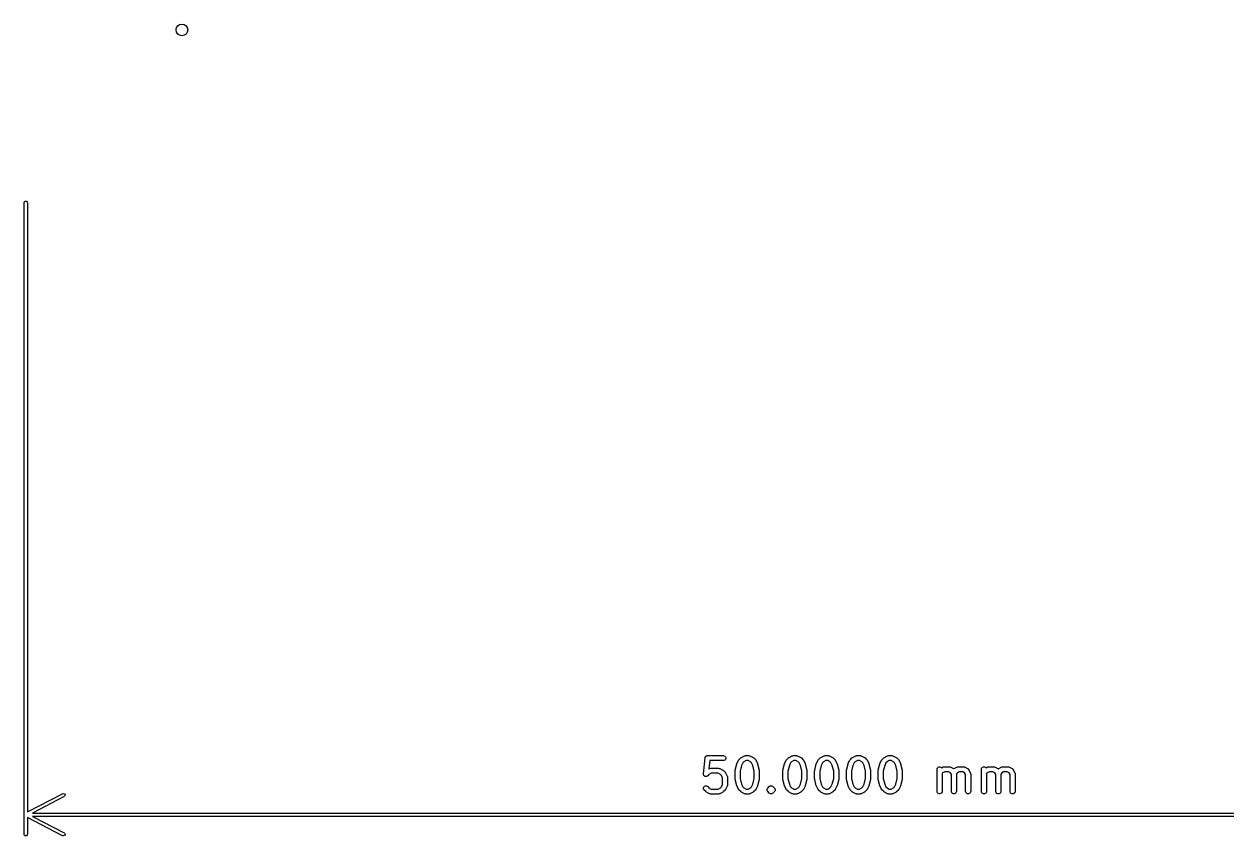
# Model space of a CAD drawing. Extents: x 4.37 to 7.21, y -6.08 to -3.12.
# Drawn here: x 4.369 to 5.788, y -6.081 to -5.124 of the extents above; entities that cross this region are included whole.
import ezdxf

# ---------------------------------------------------------------- set-up
doc = ezdxf.new("R2010")
doc.units = 0
doc.header["$MEASUREMENT"] = 0
doc.layers.add('BLACK', color=7, linetype='CONTINUOUS')

msp = doc.modelspace()

# ---------------------------------------------------------------- linework, layer by layer
at = {"layer": 'BLACK', "linetype": 'CONTINUOUS'}
for p, q in [((4.3689, -5.3346), (4.369, -5.3339)), ((4.3689, -6.0794), (4.3689, -5.3346)), ((4.369, -5.3339), (4.3701, -5.3328)), ((4.3701, -5.3328), (4.3716, -5.3328)), ((4.3716, -5.3328), (4.3727, -5.3339)), ((4.3727, -5.3339), (4.3728, -5.3346)), ((4.3728, -5.3346), (4.3728, -6.0531)), ((5.1725, -5.9883), (5.1727, -5.9879)), ((5.1727, -5.9879), (5.1728, -5.9878)), ((5.1728, -5.9878), (5.1729, -5.9877)), ((5.1729, -5.9877), (5.1732, -5.9874)), ((5.1732, -5.9874), (5.1735, -5.9871)), ((5.1735, -5.9871), (5.1736, -5.987)), ((5.1736, -5.987), (5.1738, -5.987)), ((5.1738, -5.987), (5.1742, -5.9868)), ((5.1742, -5.9868), (5.1746, -5.9867)), ((5.1746, -5.9867), (5.1748, -5.9866)), ((5.1748, -5.9866), (5.1749, -5.9866)), ((5.1749, -5.9866), (5.1749, -5.9866)), ((5.1749, -5.9866), (5.1751, -5.9866)), ((5.1751, -5.9866), (5.1939, -5.9866)), ((5.1939, -5.9866), (5.1945, -5.9867)), ((5.1945, -5.9867), (5.1955, -5.9871)), ((5.1955, -5.9871), (5.1963, -5.9879)), ((5.1963, -5.9879), (5.1968, -5.989)), ((5.2151, -5.9888), (5.2188, -5.9869)), ((5.2188, -5.9869), (5.2194, -5.9867)), ((5.2194, -5.9867), (5.2195, -5.9867)), ((5.2195, -5.9867), (5.2196, -5.9867)), ((5.2196, -5.9867), (5.2201, -5.9866)), ((5.2201, -5.9866), (5.2239, -5.9866)), ((5.2239, -5.9866), (5.2245, -5.9867)), ((5.2245, -5.9867), (5.2246, -5.9867)), ((5.2246, -5.9867), (5.2247, -5.9867)), ((5.2247, -5.9867), (5.2252, -5.9869)), ((5.2252, -5.9869), (5.229, -5.9888)), ((5.2713, -5.9888), (5.2751, -5.9869)), ((5.2751, -5.9869), (5.2756, -5.9867)), ((5.2756, -5.9867), (5.2757, -5.9867)), ((5.2757, -5.9867), (5.2758, -5.9867)), ((5.2758, -5.9867), (5.2764, -5.9866)), ((5.2764, -5.9866), (5.2801, -5.9866)), ((5.2801, -5.9866), (5.2807, -5.9867)), ((5.2807, -5.9867), (5.2808, -5.9867)), ((5.2808, -5.9867), (5.2809, -5.9867)), ((5.2809, -5.9867), (5.2814, -5.9869)), ((5.2814, -5.9869), (5.2852, -5.9888)), ((5.3088, -5.9888), (5.3126, -5.9869)), ((5.3126, -5.9869), (5.3131, -5.9867)), ((5.3131, -5.9867), (5.3132, -5.9867)), ((5.3132, -5.9867), (5.3133, -5.9867)), ((5.3133, -5.9867), (5.3139, -5.9866)), ((5.3139, -5.9866), (5.3176, -5.9866)), ((5.3176, -5.9866), (5.3182, -5.9867)), ((5.3182, -5.9867), (5.3183, -5.9867)), ((5.3183, -5.9867), (5.3184, -5.9867)), ((5.3184, -5.9867), (5.3189, -5.9869)), ((5.3189, -5.9869), (5.3227, -5.9888)), ((5.3463, -5.9888), (5.35, -5.9869)), ((5.35, -5.9869), (5.3506, -5.9867)), ((5.3506, -5.9867), (5.3507, -5.9867)), ((5.3507, -5.9867), (5.3508, -5.9867)), ((5.3508, -5.9867), (5.3514, -5.9866)), ((5.3514, -5.9866), (5.3551, -5.9866)), ((5.3551, -5.9866), (5.3557, -5.9867)), ((5.3557, -5.9867), (5.3558, -5.9867)), ((5.3558, -5.9867), (5.3559, -5.9867)), ((5.3559, -5.9867), (5.3564, -5.9869)), ((5.3564, -5.9869), (5.3602, -5.9888)), ((5.3838, -5.9888), (5.3875, -5.9869)), ((5.3875, -5.9869), (5.3881, -5.9867)), ((5.3881, -5.9867), (5.3882, -5.9867)), ((5.3882, -5.9867), (5.3883, -5.9867)), ((5.3883, -5.9867), (5.3889, -5.9866)), ((5.3889, -5.9866), (5.3926, -5.9866)), ((5.3926, -5.9866), (5.3932, -5.9867)), ((5.3932, -5.9867), (5.3933, -5.9867)), ((5.3933, -5.9867), (5.3934, -5.9867)), ((5.3934, -5.9867), (5.3939, -5.9869)), ((5.3939, -5.9869), (5.3977, -5.9888)), ((5.1703, -6.008), (5.1722, -5.9893)), ((5.1722, -5.989), (5.1723, -5.9889)), ((5.1722, -5.9891), (5.1722, -5.989)), ((5.1722, -5.9893), (5.1722, -5.9891)), ((5.1723, -5.9887), (5.1725, -5.9883)), ((5.1723, -5.9889), (5.1723, -5.9887)), ((5.1778, -5.9925), (5.1768, -6.0023)), ((5.1768, -6.0023), (5.1776, -6.0019)), ((5.1776, -6.0019), (5.1781, -6.0017)), ((5.1939, -5.9925), (5.1778, -5.9925)), ((5.1781, -6.0017), (5.1782, -6.0017)), ((5.1782, -6.0017), (5.1783, -6.0017)), ((5.1783, -6.0017), (5.1789, -6.0016)), ((5.1789, -6.0016), (5.1883, -6.0016)), ((5.1883, -6.0016), (5.1888, -6.0017)), ((5.1888, -6.0017), (5.1889, -6.0017)), ((5.1889, -6.0017), (5.189, -6.0017)), ((5.189, -6.0017), (5.1896, -6.0019)), ((5.1896, -6.0019), (5.1933, -6.0038)), ((5.1945, -5.9925), (5.1939, -5.9925)), ((5.1955, -5.992), (5.1945, -5.9925)), ((5.1963, -5.9912), (5.1955, -5.992)), ((5.1968, -5.9901), (5.1963, -5.9912)), ((5.1968, -5.989), (5.1968, -5.9901)), ((5.2079, -6.0038), (5.2098, -5.9963)), ((5.2098, -5.9963), (5.2099, -5.996)), ((5.2098, -5.9963), (5.2098, -5.9963)), ((5.2098, -5.9963), (5.2098, -5.9963)), ((5.2099, -5.996), (5.21, -5.9958)), ((5.21, -5.9957), (5.2119, -5.992)), ((5.21, -5.9958), (5.21, -5.9957)), ((5.21, -5.9958), (5.21, -5.9958)), ((5.2119, -5.992), (5.212, -5.9917)), ((5.212, -5.9917), (5.2121, -5.9917)), ((5.2121, -5.9916), (5.2122, -5.9915)), ((5.2121, -5.9917), (5.2121, -5.9916)), ((5.2122, -5.9914), (5.2124, -5.9912)), ((5.2122, -5.9915), (5.2122, -5.9914)), ((5.2124, -5.9912), (5.2143, -5.9893)), ((5.2154, -5.9981), (5.2137, -6.0049)), ((5.2143, -5.9893), (5.2145, -5.9892)), ((5.2145, -5.9892), (5.2146, -5.9891)), ((5.2146, -5.9891), (5.2147, -5.989)), ((5.2147, -5.989), (5.2148, -5.9889)), ((5.2147, -5.989), (5.2147, -5.989)), ((5.2148, -5.9889), (5.2151, -5.9888)), ((5.2169, -5.9951), (5.2154, -5.9981)), ((5.2181, -5.9939), (5.2169, -5.9951)), ((5.2208, -5.9925), (5.2181, -5.9939)), ((5.2232, -5.9925), (5.2208, -5.9925)), ((5.2259, -5.9939), (5.2232, -5.9925)), ((5.2271, -5.9951), (5.2259, -5.9939)), ((5.2286, -5.9981), (5.2271, -5.9951)), ((5.2303, -6.0049), (5.2286, -5.9981)), ((5.229, -5.9888), (5.2292, -5.9889)), ((5.2292, -5.9889), (5.2293, -5.989)), ((5.2293, -5.989), (5.2294, -5.989)), ((5.2294, -5.989), (5.2294, -5.9891)), ((5.2294, -5.9891), (5.2295, -5.9892)), ((5.2295, -5.9892), (5.2297, -5.9893)), ((5.2297, -5.9893), (5.2316, -5.9912)), ((5.2316, -5.9912), (5.2318, -5.9914)), ((5.2318, -5.9914), (5.2318, -5.9915)), ((5.2318, -5.9915), (5.2319, -5.9916)), ((5.2319, -5.9916), (5.232, -5.9917)), ((5.232, -5.9917), (5.232, -5.9917)), ((5.232, -5.9917), (5.2321, -5.992)), ((5.2321, -5.992), (5.234, -5.9957)), ((5.234, -5.9957), (5.234, -5.9958)), ((5.234, -5.9958), (5.2341, -5.9958)), ((5.2341, -5.9958), (5.2341, -5.996)), ((5.2341, -5.996), (5.2342, -5.9963)), ((5.2342, -5.9963), (5.2342, -5.9963)), ((5.2342, -5.9963), (5.2342, -5.9963)), ((5.2342, -5.9963), (5.2361, -6.0038)), ((5.2641, -6.0038), (5.266, -5.9963)), ((5.266, -5.9963), (5.2661, -5.996)), ((5.266, -5.9963), (5.266, -5.9963)), ((5.266, -5.9963), (5.266, -5.9963)), ((5.2661, -5.996), (5.2662, -5.9958)), ((5.2662, -5.9957), (5.2681, -5.992)), ((5.2662, -5.9958), (5.2662, -5.9957)), ((5.2662, -5.9958), (5.2662, -5.9958)), ((5.2681, -5.992), (5.2683, -5.9917)), ((5.2683, -5.9917), (5.2684, -5.9916)), ((5.2683, -5.9917), (5.2683, -5.9917)), ((5.2684, -5.9915), (5.2685, -5.9914)), ((5.2684, -5.9916), (5.2684, -5.9915)), ((5.2685, -5.9914), (5.2687, -5.9912)), ((5.2687, -5.9912), (5.2705, -5.9893)), ((5.2717, -5.9981), (5.27, -6.0049)), ((5.2705, -5.9893), (5.2708, -5.9892)), ((5.2708, -5.9891), (5.2709, -5.989)), ((5.2708, -5.9892), (5.2708, -5.9891)), ((5.2709, -5.989), (5.271, -5.989)), ((5.271, -5.989), (5.2711, -5.9889)), ((5.2711, -5.9889), (5.2713, -5.9888)), ((5.2732, -5.9951), (5.2717, -5.9981)), ((5.2744, -5.9939), (5.2732, -5.9951)), ((5.2771, -5.9925), (5.2744, -5.9939)), ((5.2794, -5.9925), (5.2771, -5.9925)), ((5.2821, -5.9939), (5.2794, -5.9925)), ((5.2833, -5.9951), (5.2821, -5.9939)), ((5.2848, -5.9981), (5.2833, -5.9951)), ((5.2865, -6.0049), (5.2848, -5.9981)), ((5.2852, -5.9888), (5.2854, -5.9889)), ((5.2854, -5.9889), (5.2855, -5.989)), ((5.2855, -5.989), (5.2856, -5.989)), ((5.2856, -5.989), (5.2857, -5.9891)), ((5.2857, -5.9891), (5.2857, -5.9892)), ((5.2857, -5.9892), (5.286, -5.9893)), ((5.286, -5.9893), (5.2878, -5.9912)), ((5.2878, -5.9912), (5.288, -5.9914)), ((5.288, -5.9914), (5.2881, -5.9915)), ((5.2881, -5.9915), (5.2881, -5.9916)), ((5.2881, -5.9916), (5.2882, -5.9917)), ((5.2882, -5.9917), (5.2882, -5.9917)), ((5.2882, -5.9917), (5.2884, -5.992)), ((5.2884, -5.992), (5.2903, -5.9957)), ((5.2903, -5.9957), (5.2903, -5.9958)), ((5.2903, -5.9958), (5.2903, -5.9958)), ((5.2903, -5.9958), (5.2904, -5.996)), ((5.2904, -5.996), (5.2905, -5.9963)), ((5.2905, -5.9963), (5.2905, -5.9963)), ((5.2905, -5.9963), (5.2905, -5.9963)), ((5.2905, -5.9963), (5.2924, -6.0038)), ((5.3016, -6.0038), (5.3035, -5.9963)), ((5.3035, -5.9963), (5.3036, -5.996)), ((5.3035, -5.9963), (5.3035, -5.9963)), ((5.3035, -5.9963), (5.3035, -5.9963)), ((5.3036, -5.996), (5.3037, -5.9958)), ((5.3037, -5.9957), (5.3056, -5.992)), ((5.3037, -5.9958), (5.3037, -5.9957)), ((5.3037, -5.9958), (5.3037, -5.9958)), ((5.3056, -5.992), (5.3058, -5.9917)), ((5.3058, -5.9917), (5.3059, -5.9916)), ((5.3058, -5.9917), (5.3058, -5.9917)), ((5.3059, -5.9915), (5.306, -5.9914)), ((5.3059, -5.9916), (5.3059, -5.9915)), ((5.306, -5.9914), (5.3062, -5.9912)), ((5.3062, -5.9912), (5.308, -5.9893)), ((5.3092, -5.9981), (5.3075, -6.0049)), ((5.308, -5.9893), (5.3083, -5.9892)), ((5.3083, -5.9891), (5.3084, -5.989)), ((5.3083, -5.9892), (5.3083, -5.9891)), ((5.3084, -5.989), (5.3085, -5.989)), ((5.3085, -5.989), (5.3086, -5.9889)), ((5.3086, -5.9889), (5.3088, -5.9888)), ((5.3107, -5.9951), (5.3092, -5.9981)), ((5.3119, -5.9939), (5.3107, -5.9951)), ((5.3146, -5.9925), (5.3119, -5.9939)), ((5.3169, -5.9925), (5.3146, -5.9925)), ((5.3196, -5.9939), (5.3169, -5.9925)), ((5.3208, -5.9951), (5.3196, -5.9939)), ((5.3223, -5.9981), (5.3208, -5.9951)), ((5.324, -6.0049), (5.3223, -5.9981)), ((5.3227, -5.9888), (5.3229, -5.9889)), ((5.3229, -5.9889), (5.323, -5.989)), ((5.323, -5.989), (5.3231, -5.989)), ((5.3231, -5.989), (5.3232, -5.9891)), ((5.3232, -5.9891), (5.3232, -5.9892)), ((5.3232, -5.9892), (5.3235, -5.9893)), ((5.3235, -5.9893), (5.3253, -5.9912)), ((5.3253, -5.9912), (5.3255, -5.9914)), ((5.3255, -5.9914), (5.3256, -5.9915)), ((5.3256, -5.9915), (5.3256, -5.9916)), ((5.3256, -5.9916), (5.3257, -5.9917)), ((5.3257, -5.9917), (5.3257, -5.9917)), ((5.3257, -5.9917), (5.3259, -5.992)), ((5.3259, -5.992), (5.3278, -5.9957)), ((5.3278, -5.9957), (5.3278, -5.9958)), ((5.3278, -5.9958), (5.3278, -5.9958)), ((5.3278, -5.9958), (5.3279, -5.996)), ((5.3279, -5.996), (5.328, -5.9963)), ((5.328, -5.9963), (5.328, -5.9963)), ((5.328, -5.9963), (5.328, -5.9963)), ((5.328, -5.9963), (5.3299, -6.0038)), ((5.3391, -6.0038), (5.341, -5.9963)), ((5.341, -5.9963), (5.3411, -5.996)), ((5.341, -5.9963), (5.341, -5.9963)), ((5.341, -5.9963), (5.341, -5.9963)), ((5.3411, -5.996), (5.3412, -5.9958)), ((5.3412, -5.9957), (5.3431, -5.992)), ((5.3412, -5.9958), (5.3412, -5.9957)), ((5.3412, -5.9958), (5.3412, -5.9958)), ((5.3431, -5.992), (5.3433, -5.9917)), ((5.3433, -5.9917), (5.3434, -5.9916)), ((5.3433, -5.9917), (5.3433, -5.9917)), ((5.3434, -5.9915), (5.3435, -5.9914)), ((5.3434, -5.9916), (5.3434, -5.9915)), ((5.3435, -5.9914), (5.3437, -5.9912)), ((5.3437, -5.9912), (5.3455, -5.9893)), ((5.3467, -5.9981), (5.3449, -6.0049)), ((5.3455, -5.9893), (5.3458, -5.9892)), ((5.3458, -5.9891), (5.3459, -5.989)), ((5.3458, -5.9892), (5.3458, -5.9891)), ((5.3459, -5.989), (5.346, -5.989)), ((5.346, -5.989), (5.3461, -5.9889)), ((5.3461, -5.9889), (5.3463, -5.9888)), ((5.3482, -5.9951), (5.3467, -5.9981)), ((5.3494, -5.9939), (5.3482, -5.9951)), ((5.3521, -5.9925), (5.3494, -5.9939)), ((5.3544, -5.9925), (5.3521, -5.9925)), ((5.3571, -5.9939), (5.3544, -5.9925)), ((5.3583, -5.9951), (5.3571, -5.9939)), ((5.3598, -5.9981), (5.3583, -5.9951)), ((5.3615, -6.0049), (5.3598, -5.9981)), ((5.3602, -5.9888), (5.3604, -5.9889)), ((5.3604, -5.9889), (5.3605, -5.989)), ((5.3605, -5.989), (5.3606, -5.989)), ((5.3606, -5.989), (5.3607, -5.9891)), ((5.3607, -5.9891), (5.3607, -5.9892)), ((5.3607, -5.9892), (5.361, -5.9893)), ((5.361, -5.9893), (5.3628, -5.9912)), ((5.3628, -5.9912), (5.363, -5.9914)), ((5.363, -5.9914), (5.3631, -5.9915)), ((5.3631, -5.9915), (5.3631, -5.9916)), ((5.3631, -5.9916), (5.3632, -5.9917)), ((5.3632, -5.9917), (5.3632, -5.9917)), ((5.3632, -5.9917), (5.3634, -5.992)), ((5.3634, -5.992), (5.3653, -5.9957)), ((5.3653, -5.9957), (5.3653, -5.9958)), ((5.3653, -5.9958), (5.3653, -5.9958)), ((5.3653, -5.9958), (5.3654, -5.996)), ((5.3654, -5.996), (5.3655, -5.9963)), ((5.3655, -5.9963), (5.3655, -5.9963)), ((5.3655, -5.9963), (5.3655, -5.9963)), ((5.3655, -5.9963), (5.3674, -6.0038)), ((5.3766, -6.0038), (5.3785, -5.9963)), ((5.3785, -5.9963), (5.3786, -5.996)), ((5.3785, -5.9963), (5.3785, -5.9963)), ((5.3785, -5.9963), (5.3785, -5.9963)), ((5.3786, -5.996), (5.3787, -5.9958)), ((5.3787, -5.9957), (5.3806, -5.992)), ((5.3787, -5.9958), (5.3787, -5.9957)), ((5.3787, -5.9958), (5.3787, -5.9958)), ((5.3806, -5.992), (5.3808, -5.9917)), ((5.3808, -5.9917), (5.3809, -5.9916)), ((5.3808, -5.9917), (5.3808, -5.9917)), ((5.3809, -5.9915), (5.381, -5.9914)), ((5.3809, -5.9916), (5.3809, -5.9915)), ((5.381, -5.9914), (5.3812, -5.9912)), ((5.3812, -5.9912), (5.383, -5.9893)), ((5.3842, -5.9981), (5.3824, -6.0049)), ((5.383, -5.9893), (5.3833, -5.9892)), ((5.3833, -5.9891), (5.3834, -5.989)), ((5.3833, -5.9892), (5.3833, -5.9891)), ((5.3834, -5.989), (5.3835, -5.989)), ((5.3835, -5.9889), (5.3838, -5.9888)), ((5.3835, -5.989), (5.3835, -5.9889)), ((5.3857, -5.9951), (5.3842, -5.9981)), ((5.3869, -5.9939), (5.3857, -5.9951)), ((5.3896, -5.9925), (5.3869, -5.9939)), ((5.3919, -5.9925), (5.3896, -5.9925)), ((5.3946, -5.9939), (5.3919, -5.9925)), ((5.3958, -5.9951), (5.3946, -5.9939)), ((5.3973, -5.9981), (5.3958, -5.9951)), ((5.399, -6.0049), (5.3973, -5.9981)), ((5.3977, -5.9888), (5.3979, -5.9889)), ((5.3979, -5.9889), (5.398, -5.989)), ((5.398, -5.989), (5.3981, -5.989)), ((5.3981, -5.989), (5.3982, -5.9891)), ((5.3982, -5.9891), (5.3982, -5.9892)), ((5.3982, -5.9892), (5.3985, -5.9893)), ((5.3985, -5.9893), (5.4003, -5.9912)), ((5.4003, -5.9912), (5.4005, -5.9914)), ((5.4005, -5.9914), (5.4006, -5.9915)), ((5.4006, -5.9915), (5.4006, -5.9916)), ((5.4006, -5.9916), (5.4007, -5.9917)), ((5.4007, -5.9917), (5.4007, -5.9917)), ((5.4007, -5.9917), (5.4009, -5.992)), ((5.4009, -5.992), (5.4028, -5.9957)), ((5.4028, -5.9957), (5.4028, -5.9958)), ((5.4028, -5.9958), (5.4028, -5.9958)), ((5.4028, -5.9958), (5.4029, -5.996)), ((5.4029, -5.996), (5.403, -5.9963)), ((5.403, -5.9963), (5.403, -5.9963)), ((5.403, -5.9963), (5.403, -5.9963)), ((5.403, -5.9963), (5.4049, -6.0038)), ((5.4459, -6.0027), (5.446, -6.0021)), ((5.446, -6.0021), (5.4464, -6.001)), ((5.4464, -6.001), (5.4472, -6.0002)), ((5.4472, -6.0002), (5.4483, -5.9998)), ((5.4483, -5.9998), (5.4494, -5.9998)), ((5.4494, -5.9998), (5.4505, -6.0002)), ((5.4505, -6.0002), (5.4513, -6.001)), ((5.4513, -6.001), (5.4532, -6)), ((5.4532, -6), (5.4537, -5.9998)), ((5.4537, -5.9998), (5.4538, -5.9998)), ((5.4538, -5.9998), (5.4539, -5.9998)), ((5.4539, -5.9998), (5.4545, -5.9997)), ((5.4545, -5.9997), (5.4601, -5.9997)), ((5.4601, -5.9997), (5.4607, -5.9998)), ((5.4607, -5.9998), (5.4608, -5.9998)), ((5.4608, -5.9998), (5.4609, -5.9998)), ((5.4609, -5.9998), (5.4614, -6)), ((5.4614, -6), (5.4652, -6.0019)), ((5.4652, -6.0019), (5.4653, -6.002)), ((5.4653, -6.002), (5.4653, -6.002)), ((5.4653, -6.002), (5.4654, -6.002)), ((5.4654, -6.002), (5.4657, -6.0022)), ((5.4657, -6.0022), (5.4657, -6.0023)), ((5.4657, -6.0023), (5.4658, -6.0022)), ((5.4658, -6.0022), (5.4661, -6.002)), ((5.4661, -6.002), (5.4661, -6.002)), ((5.4661, -6.002), (5.4662, -6.002)), ((5.4662, -6.002), (5.4663, -6.0019)), ((5.4663, -6.0019), (5.47, -6)), ((5.47, -6), (5.4706, -5.9998)), ((5.4706, -5.9998), (5.4707, -5.9998)), ((5.4707, -5.9998), (5.4708, -5.9998)), ((5.4708, -5.9998), (5.4714, -5.9997)), ((5.4714, -5.9997), (5.477, -5.9997)), ((5.477, -5.9997), (5.4776, -5.9998)), ((5.4776, -5.9998), (5.4777, -5.9998)), ((5.4777, -5.9998), (5.4778, -5.9998)), ((5.4778, -5.9998), (5.4783, -6)), ((5.4783, -6), (5.482, -6.0019)), ((5.482, -6.0019), (5.4821, -6.002)), ((5.4821, -6.002), (5.4822, -6.002)), ((5.4822, -6.002), (5.4822, -6.002)), ((5.4822, -6.002), (5.4825, -6.0022)), ((5.4825, -6.0022), (5.4828, -6.0025)), ((5.4984, -6.0027), (5.4985, -6.0021)), ((5.4985, -6.0021), (5.4989, -6.001)), ((5.4989, -6.001), (5.4997, -6.0002)), ((5.4997, -6.0002), (5.5008, -5.9998)), ((5.5008, -5.9998), (5.5019, -5.9998)), ((5.5019, -5.9998), (5.503, -6.0002)), ((5.503, -6.0002), (5.5038, -6.001)), ((5.5038, -6.001), (5.5057, -6)), ((5.5057, -6), (5.5062, -5.9998)), ((5.5062, -5.9998), (5.5063, -5.9998)), ((5.5063, -5.9998), (5.5064, -5.9998)), ((5.5064, -5.9998), (5.507, -5.9997)), ((5.507, -5.9997), (5.5126, -5.9997)), ((5.5126, -5.9997), (5.5132, -5.9998)), ((5.5132, -5.9998), (5.5133, -5.9998)), ((5.5133, -5.9998), (5.5134, -5.9998)), ((5.5134, -5.9998), (5.5139, -6)), ((5.5139, -6), (5.5177, -6.0019)), ((5.5177, -6.0019), (5.5178, -6.002)), ((5.5178, -6.002), (5.5178, -6.002)), ((5.5178, -6.002), (5.5179, -6.002)), ((5.5179, -6.002), (5.5182, -6.0022)), ((5.5182, -6.0022), (5.5182, -6.0023)), ((5.5182, -6.0023), (5.5183, -6.0022)), ((5.5183, -6.0022), (5.5186, -6.002)), ((5.5186, -6.002), (5.5186, -6.002)), ((5.5186, -6.002), (5.5187, -6.002)), ((5.5187, -6.002), (5.5188, -6.0019)), ((5.5188, -6.0019), (5.5225, -6)), ((5.5225, -6), (5.5231, -5.9998)), ((5.5231, -5.9998), (5.5232, -5.9998)), ((5.5232, -5.9998), (5.5233, -5.9998)), ((5.5233, -5.9998), (5.5238, -5.9997)), ((5.5238, -5.9997), (5.5295, -5.9997)), ((5.5295, -5.9997), (5.53, -5.9998)), ((5.53, -5.9998), (5.5301, -5.9998)), ((5.5301, -5.9998), (5.5303, -5.9998)), ((5.5303, -5.9998), (5.5308, -6)), ((5.5308, -6), (5.5345, -6.0019)), ((5.5345, -6.0019), (5.5346, -6.002)), ((5.5346, -6.002), (5.5347, -6.002)), ((5.5347, -6.002), (5.5347, -6.002)), ((5.5347, -6.002), (5.535, -6.0022)), ((5.535, -6.0022), (5.5353, -6.0025)), ((5.1703, -6.0086), (5.1703, -6.008)), ((5.1704, -6.0087), (5.1703, -6.0086)), ((5.1704, -6.0089), (5.1704, -6.0087)), ((5.1705, -6.0093), (5.1704, -6.0089)), ((5.1707, -6.0097), (5.1705, -6.0093)), ((5.1708, -6.0098), (5.1707, -6.0097)), ((5.1708, -6.0099), (5.1708, -6.0098)), ((5.1711, -6.0103), (5.1708, -6.0099)), ((5.1714, -6.0106), (5.1711, -6.0103)), ((5.1715, -6.0107), (5.1714, -6.0106)), ((5.1716, -6.0108), (5.1715, -6.0107)), ((5.172, -6.0109), (5.1716, -6.0108)), ((5.1724, -6.0111), (5.172, -6.0109)), ((5.1726, -6.0111), (5.1724, -6.0111)), ((5.1727, -6.0112), (5.1726, -6.0111)), ((5.1731, -6.0112), (5.1727, -6.0112)), ((5.1736, -6.0112), (5.1731, -6.0112)), ((5.1737, -6.0112), (5.1736, -6.0112)), ((5.1738, -6.0112), (5.1737, -6.0112)), ((5.1742, -6.011), (5.1738, -6.0112)), ((5.1747, -6.0109), (5.1742, -6.011)), ((5.1748, -6.0108), (5.1747, -6.0109)), ((5.1749, -6.0108), (5.1748, -6.0108)), ((5.1754, -6.0104), (5.1749, -6.0108)), ((5.1769, -6.0089), (5.1754, -6.0104)), ((5.1796, -6.0075), (5.1769, -6.0089)), ((5.1876, -6.0075), (5.1796, -6.0075)), ((5.1903, -6.0089), (5.1876, -6.0075)), ((5.1915, -6.0101), (5.1903, -6.0089)), ((5.1928, -6.0128), (5.1915, -6.0101)), ((5.1928, -6.0207), (5.1928, -6.0128)), ((5.1933, -6.0038), (5.1936, -6.0039)), ((5.1936, -6.0039), (5.1937, -6.004)), ((5.1937, -6.004), (5.1937, -6.004)), ((5.1937, -6.004), (5.1938, -6.0041)), ((5.1938, -6.0041), (5.1939, -6.0042)), ((5.1939, -6.0042), (5.1941, -6.0043)), ((5.1941, -6.0043), (5.196, -6.0062)), ((5.196, -6.0062), (5.1962, -6.0064)), ((5.1962, -6.0064), (5.1962, -6.0065)), ((5.1962, -6.0065), (5.1963, -6.0066)), ((5.1963, -6.0066), (5.1963, -6.0067)), ((5.1963, -6.0067), (5.1964, -6.0067)), ((5.1964, -6.0067), (5.1965, -6.007)), ((5.1965, -6.007), (5.1984, -6.0107)), ((5.1984, -6.0107), (5.1986, -6.0113)), ((5.1986, -6.0113), (5.1986, -6.0114)), ((5.1986, -6.0114), (5.1987, -6.0115)), ((5.1987, -6.0115), (5.1987, -6.0121)), ((5.1987, -6.0121), (5.1987, -6.0214)), ((5.2078, -6.0042), (5.2079, -6.004)), ((5.2078, -6.0044), (5.2078, -6.0042)), ((5.2078, -6.0045), (5.2078, -6.0044)), ((5.2078, -6.0046), (5.2078, -6.0045)), ((5.2078, -6.0139), (5.2078, -6.0046)), ((5.2078, -6.014), (5.2078, -6.0139)), ((5.2078, -6.0141), (5.2078, -6.014)), ((5.2078, -6.0143), (5.2078, -6.0141)), ((5.2079, -6.0145), (5.2078, -6.0143)), ((5.2079, -6.0039), (5.2079, -6.0038)), ((5.2079, -6.004), (5.2079, -6.0039)), ((5.2079, -6.0146), (5.2079, -6.0145)), ((5.2079, -6.0145), (5.2079, -6.0145)), ((5.2098, -6.0221), (5.2079, -6.0146)), ((5.2137, -6.0049), (5.2137, -6.0136)), ((5.2137, -6.0136), (5.2154, -6.0204)), ((5.2286, -6.0204), (5.2303, -6.0136)), ((5.2303, -6.0136), (5.2303, -6.0049)), ((5.2361, -6.0146), (5.2342, -6.0221)), ((5.2361, -6.0038), (5.2361, -6.0039)), ((5.2361, -6.0039), (5.2362, -6.004)), ((5.2362, -6.0145), (5.2361, -6.0145)), ((5.2361, -6.0145), (5.2361, -6.0146)), ((5.2362, -6.004), (5.2362, -6.0042)), ((5.2362, -6.0042), (5.2362, -6.0044)), ((5.2362, -6.0044), (5.2362, -6.0045)), ((5.2362, -6.0045), (5.2362, -6.0046)), ((5.2362, -6.0046), (5.2362, -6.0139)), ((5.2362, -6.0139), (5.2362, -6.014)), ((5.2362, -6.014), (5.2362, -6.0141)), ((5.2362, -6.0141), (5.2362, -6.0143)), ((5.2362, -6.0143), (5.2362, -6.0145)), ((5.2641, -6.0039), (5.2641, -6.0038)), ((5.2641, -6.004), (5.2641, -6.0039)), ((5.2641, -6.0042), (5.2641, -6.004)), ((5.2641, -6.0044), (5.2641, -6.0042)), ((5.2641, -6.0045), (5.2641, -6.0044)), ((5.2641, -6.0046), (5.2641, -6.0045)), ((5.2641, -6.0139), (5.2641, -6.0046)), ((5.2641, -6.014), (5.2641, -6.0139)), ((5.2641, -6.0141), (5.2641, -6.014)), ((5.2641, -6.0143), (5.2641, -6.0141)), ((5.2641, -6.0145), (5.2641, -6.0143)), ((5.2641, -6.0146), (5.2641, -6.0145)), ((5.2641, -6.0145), (5.2641, -6.0145)), ((5.266, -6.0221), (5.2641, -6.0146)), ((5.27, -6.0049), (5.27, -6.0136)), ((5.27, -6.0136), (5.2717, -6.0204)), ((5.2848, -6.0204), (5.2865, -6.0136)), ((5.2865, -6.0136), (5.2865, -6.0049)), ((5.2924, -6.0146), (5.2905, -6.0221)), ((5.2924, -6.0038), (5.2924, -6.0039)), ((5.2924, -6.0039), (5.2924, -6.004)), ((5.2924, -6.004), (5.2924, -6.0042)), ((5.2924, -6.0042), (5.2925, -6.0044)), ((5.2925, -6.0044), (5.2924, -6.0045)), ((5.2924, -6.0045), (5.2925, -6.0046)), ((5.2925, -6.0139), (5.2924, -6.014)), ((5.2924, -6.014), (5.2925, -6.0141)), ((5.2925, -6.0141), (5.2924, -6.0143)), ((5.2924, -6.0143), (5.2924, -6.0145)), ((5.2924, -6.0145), (5.2924, -6.0145)), ((5.2924, -6.0145), (5.2924, -6.0146)), ((5.2925, -6.0046), (5.2925, -6.0139)), ((5.3015, -6.0046), (5.3016, -6.0045)), ((5.3015, -6.0139), (5.3015, -6.0046)), ((5.3016, -6.014), (5.3015, -6.0139)), ((5.3016, -6.0039), (5.3016, -6.0038)), ((5.3016, -6.004), (5.3016, -6.0039)), ((5.3016, -6.0042), (5.3016, -6.004)), ((5.3016, -6.0044), (5.3016, -6.0042)), ((5.3016, -6.0045), (5.3016, -6.0044)), ((5.3016, -6.0141), (5.3016, -6.014)), ((5.3016, -6.0143), (5.3016, -6.0141)), ((5.3016, -6.0145), (5.3016, -6.0143)), ((5.3016, -6.0146), (5.3016, -6.0145)), ((5.3016, -6.0145), (5.3016, -6.0145)), ((5.3035, -6.0221), (5.3016, -6.0146)), ((5.3075, -6.0049), (5.3075, -6.0136)), ((5.3075, -6.0136), (5.3092, -6.0204)), ((5.3223, -6.0204), (5.324, -6.0136)), ((5.324, -6.0136), (5.324, -6.0049)), ((5.3299, -6.0146), (5.328, -6.0221)), ((5.3299, -6.0038), (5.3299, -6.0039)), ((5.3299, -6.0039), (5.3299, -6.004)), ((5.3299, -6.004), (5.3299, -6.0042)), ((5.3299, -6.0042), (5.3299, -6.0044)), ((5.3299, -6.0044), (5.3299, -6.0045)), ((5.3299, -6.0045), (5.3299, -6.0046)), ((5.3299, -6.0046), (5.3299, -6.0139)), ((5.3299, -6.0139), (5.3299, -6.014)), ((5.3299, -6.014), (5.3299, -6.0141)), ((5.3299, -6.0141), (5.3299, -6.0143)), ((5.3299, -6.0143), (5.3299, -6.0145)), ((5.3299, -6.0145), (5.3299, -6.0145)), ((5.3299, -6.0145), (5.3299, -6.0146)), ((5.339, -6.0044), (5.3391, -6.0042)), ((5.3391, -6.0045), (5.339, -6.0044)), ((5.339, -6.0046), (5.3391, -6.0045)), ((5.339, -6.0139), (5.339, -6.0046)), ((5.3391, -6.014), (5.339, -6.0139)), ((5.339, -6.0141), (5.3391, -6.014)), ((5.3391, -6.0143), (5.339, -6.0141)), ((5.3391, -6.0039), (5.3391, -6.0038)), ((5.3391, -6.004), (5.3391, -6.0039)), ((5.3391, -6.0042), (5.3391, -6.004)), ((5.3391, -6.0145), (5.3391, -6.0143)), ((5.3391, -6.0146), (5.3391, -6.0145)), ((5.3391, -6.0145), (5.3391, -6.0145)), ((5.341, -6.0221), (5.3391, -6.0146)), ((5.3449, -6.0049), (5.3449, -6.0136)), ((5.3449, -6.0136), (5.3467, -6.0204)), ((5.3598, -6.0204), (5.3615, -6.0136)), ((5.3615, -6.0136), (5.3615, -6.0049)), ((5.3674, -6.0146), (5.3655, -6.0221)), ((5.3674, -6.0038), (5.3674, -6.0039)), ((5.3674, -6.0039), (5.3674, -6.004)), ((5.3674, -6.004), (5.3674, -6.0042)), ((5.3674, -6.0042), (5.3674, -6.0044)), ((5.3674, -6.0044), (5.3674, -6.0045)), ((5.3674, -6.0045), (5.3674, -6.0046)), ((5.3674, -6.0046), (5.3674, -6.0139)), ((5.3674, -6.0139), (5.3674, -6.014)), ((5.3674, -6.014), (5.3674, -6.0141)), ((5.3674, -6.0141), (5.3674, -6.0143)), ((5.3674, -6.0143), (5.3674, -6.0145)), ((5.3674, -6.0145), (5.3674, -6.0145)), ((5.3674, -6.0145), (5.3674, -6.0146)), ((5.3765, -6.0044), (5.3766, -6.0042)), ((5.3765, -6.0045), (5.3765, -6.0044)), ((5.3765, -6.0046), (5.3765, -6.0045)), ((5.3765, -6.0139), (5.3765, -6.0046)), ((5.3765, -6.014), (5.3765, -6.0139)), ((5.3765, -6.0141), (5.3765, -6.014)), ((5.3766, -6.0143), (5.3765, -6.0141)), ((5.3766, -6.0039), (5.3766, -6.0038)), ((5.3766, -6.004), (5.3766, -6.0039)), ((5.3766, -6.0042), (5.3766, -6.004)), ((5.3766, -6.0145), (5.3766, -6.0143)), ((5.3766, -6.0146), (5.3766, -6.0145)), ((5.3766, -6.0145), (5.3766, -6.0145)), ((5.3785, -6.0221), (5.3766, -6.0146)), ((5.3824, -6.0049), (5.3824, -6.0136)), ((5.3824, -6.0136), (5.3842, -6.0204)), ((5.3973, -6.0204), (5.399, -6.0136)), ((5.399, -6.0136), (5.399, -6.0049)), ((5.4049, -6.0146), (5.403, -6.0221)), ((5.4049, -6.0038), (5.4049, -6.0039)), ((5.4049, -6.0039), (5.4049, -6.004)), ((5.4049, -6.004), (5.4049, -6.0042)), ((5.4049, -6.0042), (5.4049, -6.0044)), ((5.4049, -6.0044), (5.4049, -6.0045)), ((5.4049, -6.0045), (5.4049, -6.0046)), ((5.4049, -6.0046), (5.4049, -6.0139)), ((5.4049, -6.0139), (5.4049, -6.014)), ((5.4049, -6.014), (5.4049, -6.0141)), ((5.4049, -6.0141), (5.4049, -6.0143)), ((5.4049, -6.0143), (5.4049, -6.0145)), ((5.4049, -6.0145), (5.4049, -6.0145)), ((5.4049, -6.0145), (5.4049, -6.0146)), ((5.4459, -6.0289), (5.4459, -6.0027)), ((5.4525, -6.007), (5.4518, -6.0077)), ((5.4518, -6.0077), (5.4518, -6.0289)), ((5.4552, -6.0056), (5.4525, -6.007)), ((5.4594, -6.0056), (5.4552, -6.0056)), ((5.4617, -6.0068), (5.4594, -6.0056)), ((5.4628, -6.009), (5.4617, -6.0068)), ((5.4628, -6.0289), (5.4628, -6.009)), ((5.4698, -6.0068), (5.4687, -6.009)), ((5.4687, -6.009), (5.4687, -6.0289)), ((5.4721, -6.0056), (5.4698, -6.0068)), ((5.4763, -6.0056), (5.4721, -6.0056)), ((5.4785, -6.0068), (5.4763, -6.0056)), ((5.4796, -6.009), (5.4785, -6.0068)), ((5.4796, -6.0289), (5.4796, -6.009)), ((5.4828, -6.0025), (5.4831, -6.0027)), ((5.4831, -6.0027), (5.4832, -6.003)), ((5.4832, -6.003), (5.4833, -6.0031)), ((5.4833, -6.0031), (5.4833, -6.0031)), ((5.4833, -6.0031), (5.4834, -6.0032)), ((5.4834, -6.0032), (5.4852, -6.007)), ((5.4852, -6.007), (5.4855, -6.0075)), ((5.4855, -6.0075), (5.4855, -6.0076)), ((5.4855, -6.0076), (5.4855, -6.0077)), ((5.4855, -6.0077), (5.4856, -6.0083)), ((5.4856, -6.0083), (5.4856, -6.0289)), ((5.4984, -6.0289), (5.4984, -6.0027)), ((5.505, -6.007), (5.5043, -6.0077)), ((5.5043, -6.0077), (5.5043, -6.0289)), ((5.5077, -6.0056), (5.505, -6.007)), ((5.5119, -6.0056), (5.5077, -6.0056)), ((5.5141, -6.0068), (5.5119, -6.0056)), ((5.5153, -6.009), (5.5141, -6.0068)), ((5.5153, -6.0289), (5.5153, -6.009)), ((5.5223, -6.0068), (5.5212, -6.009)), ((5.5212, -6.009), (5.5212, -6.0289)), ((5.5245, -6.0056), (5.5223, -6.0068)), ((5.5288, -6.0056), (5.5245, -6.0056)), ((5.531, -6.0068), (5.5288, -6.0056)), ((5.5321, -6.009), (5.531, -6.0068)), ((5.5321, -6.0289), (5.5321, -6.009)), ((5.5353, -6.0025), (5.5356, -6.0027)), ((5.5356, -6.0027), (5.5357, -6.003)), ((5.5357, -6.003), (5.5358, -6.0031)), ((5.5358, -6.0031), (5.5358, -6.0031)), ((5.5358, -6.0031), (5.5359, -6.0032)), ((5.5359, -6.0032), (5.5377, -6.007)), ((5.5377, -6.007), (5.5379, -6.0075)), ((5.5379, -6.0075), (5.538, -6.0076)), ((5.538, -6.0076), (5.538, -6.0077)), ((5.538, -6.0077), (5.538, -6.0083)), ((5.538, -6.0083), (5.538, -6.0289)), ((5.1704, -6.0246), (5.1708, -6.0235)), ((5.1704, -6.0258), (5.1704, -6.0246)), ((5.1708, -6.0268), (5.1704, -6.0258)), ((5.1708, -6.0235), (5.1716, -6.0227)), ((5.1712, -6.0273), (5.1708, -6.0268)), ((5.1731, -6.0291), (5.1712, -6.0273)), ((5.1716, -6.0227), (5.1727, -6.0223)), ((5.1727, -6.0223), (5.1738, -6.0223)), ((5.1733, -6.0293), (5.1731, -6.0291)), ((5.1733, -6.0294), (5.1733, -6.0293)), ((5.1734, -6.0294), (5.1733, -6.0294)), ((5.1735, -6.0295), (5.1734, -6.0294)), ((5.1736, -6.0295), (5.1735, -6.0295)), ((5.1738, -6.0297), (5.1736, -6.0295)), ((5.1738, -6.0223), (5.1749, -6.0227)), ((5.1776, -6.0316), (5.1738, -6.0297)), ((5.1749, -6.0227), (5.1754, -6.0231)), ((5.1754, -6.0231), (5.1769, -6.0246)), ((5.1769, -6.0246), (5.1796, -6.026)), ((5.1796, -6.026), (5.1876, -6.026)), ((5.1876, -6.026), (5.1903, -6.0246)), ((5.1933, -6.0297), (5.1896, -6.0316)), ((5.1903, -6.0246), (5.1915, -6.0234)), ((5.1915, -6.0234), (5.1928, -6.0207)), ((5.1936, -6.0295), (5.1933, -6.0297)), ((5.1937, -6.0295), (5.1936, -6.0295)), ((5.1938, -6.0294), (5.1937, -6.0294)), ((5.1937, -6.0294), (5.1937, -6.0295)), ((5.1939, -6.0293), (5.1938, -6.0294)), ((5.1941, -6.0291), (5.1939, -6.0293)), ((5.196, -6.0273), (5.1941, -6.0291)), ((5.1962, -6.027), (5.196, -6.0273)), ((5.1963, -6.0269), (5.1962, -6.027)), ((5.1962, -6.027), (5.1962, -6.027)), ((5.1964, -6.0267), (5.1963, -6.0268)), ((5.1963, -6.0268), (5.1963, -6.0269)), ((5.1965, -6.0265), (5.1964, -6.0267)), ((5.1984, -6.0228), (5.1965, -6.0265)), ((5.1986, -6.0222), (5.1984, -6.0228)), ((5.1987, -6.022), (5.1986, -6.0221)), ((5.1986, -6.0221), (5.1986, -6.0222)), ((5.1987, -6.0214), (5.1987, -6.022)), ((5.2098, -6.0222), (5.2098, -6.0221)), ((5.2099, -6.0225), (5.2098, -6.0222)), ((5.2098, -6.0222), (5.2098, -6.0222)), ((5.21, -6.0227), (5.2099, -6.0225)), ((5.21, -6.0228), (5.21, -6.0227)), ((5.21, -6.0227), (5.21, -6.0227)), ((5.2119, -6.0265), (5.21, -6.0228)), ((5.212, -6.0267), (5.2119, -6.0265)), ((5.2121, -6.0268), (5.212, -6.0267)), ((5.2121, -6.0269), (5.2121, -6.0268)), ((5.2122, -6.027), (5.2121, -6.0269)), ((5.2124, -6.0273), (5.2122, -6.027)), ((5.2122, -6.027), (5.2122, -6.027)), ((5.2143, -6.0291), (5.2124, -6.0273)), ((5.2145, -6.0293), (5.2143, -6.0291)), ((5.2146, -6.0294), (5.2145, -6.0293)), ((5.2147, -6.0294), (5.2146, -6.0294)), ((5.2147, -6.0295), (5.2147, -6.0294)), ((5.2148, -6.0295), (5.2147, -6.0295)), ((5.2151, -6.0297), (5.2148, -6.0295)), ((5.2188, -6.0316), (5.2151, -6.0297)), ((5.2154, -6.0204), (5.2169, -6.0234)), ((5.2169, -6.0234), (5.2181, -6.0246)), ((5.2181, -6.0246), (5.2208, -6.026)), ((5.2208, -6.026), (5.2232, -6.026)), ((5.2232, -6.026), (5.2259, -6.0246)), ((5.229, -6.0297), (5.2252, -6.0316)), ((5.2259, -6.0246), (5.2271, -6.0234)), ((5.2271, -6.0234), (5.2286, -6.0204)), ((5.2292, -6.0295), (5.229, -6.0297)), ((5.2293, -6.0295), (5.2292, -6.0295)), ((5.2294, -6.0294), (5.2293, -6.0295)), ((5.2295, -6.0293), (5.2294, -6.0294)), ((5.2294, -6.0294), (5.2294, -6.0294)), ((5.2297, -6.0291), (5.2295, -6.0293)), ((5.2316, -6.0273), (5.2297, -6.0291)), ((5.2318, -6.027), (5.2316, -6.0273)), ((5.2319, -6.0269), (5.2318, -6.027)), ((5.2318, -6.027), (5.2318, -6.027)), ((5.232, -6.0268), (5.2319, -6.0269)), ((5.2321, -6.0265), (5.232, -6.0267)), ((5.232, -6.0267), (5.232, -6.0268)), ((5.234, -6.0228), (5.2321, -6.0265)), ((5.2341, -6.0227), (5.234, -6.0227)), ((5.234, -6.0227), (5.234, -6.0228)), ((5.2342, -6.0222), (5.2341, -6.0225)), ((5.2341, -6.0225), (5.2341, -6.0227)), ((5.2342, -6.0221), (5.2342, -6.0222)), ((5.2342, -6.0222), (5.2342, -6.0222)), ((5.2454, -6.0265), (5.2458, -6.0254)), ((5.2454, -6.0276), (5.2454, -6.0265)), ((5.2456, -6.0281), (5.2454, -6.0276)), ((5.2458, -6.0287), (5.2456, -6.0281)), ((5.2458, -6.0254), (5.2462, -6.025)), ((5.2462, -6.0291), (5.2458, -6.0287)), ((5.2462, -6.025), (5.248, -6.0231)), ((5.248, -6.031), (5.2462, -6.0291)), ((5.248, -6.0231), (5.2485, -6.0227)), ((5.2485, -6.0227), (5.2492, -6.0224)), ((5.2485, -6.0227), (5.2485, -6.0227)), ((5.2492, -6.0224), (5.2496, -6.0223)), ((5.2496, -6.0223), (5.2507, -6.0223)), ((5.2507, -6.0223), (5.2507, -6.0223)), ((5.2507, -6.0223), (5.2511, -6.0224)), ((5.2511, -6.0224), (5.2518, -6.0227)), ((5.2518, -6.0227), (5.2518, -6.0227)), ((5.2518, -6.0227), (5.2522, -6.0231)), ((5.2522, -6.0231), (5.2541, -6.025)), ((5.2541, -6.0291), (5.2522, -6.031)), ((5.2541, -6.025), (5.2545, -6.0254)), ((5.2545, -6.0287), (5.2541, -6.0291)), ((5.2545, -6.0254), (5.2549, -6.0265)), ((5.2549, -6.0276), (5.2545, -6.0287)), ((5.2549, -6.0265), (5.2549, -6.0265)), ((5.2549, -6.0265), (5.2549, -6.0276)), ((5.266, -6.0222), (5.266, -6.0221)), ((5.2661, -6.0225), (5.266, -6.0222)), ((5.266, -6.0222), (5.266, -6.0222)), ((5.2662, -6.0227), (5.2661, -6.0225)), ((5.2662, -6.0228), (5.2662, -6.0227)), ((5.2662, -6.0227), (5.2662, -6.0227)), ((5.2681, -6.0265), (5.2662, -6.0228)), ((5.2683, -6.0267), (5.2681, -6.0265)), ((5.2683, -6.0268), (5.2683, -6.0267)), ((5.2684, -6.0269), (5.2683, -6.0268)), ((5.2684, -6.027), (5.2684, -6.0269)), ((5.2685, -6.027), (5.2684, -6.027)), ((5.2687, -6.0273), (5.2685, -6.027)), ((5.2705, -6.0291), (5.2687, -6.0273)), ((5.2708, -6.0293), (5.2705, -6.0291)), ((5.2708, -6.0294), (5.2708, -6.0293)), ((5.2709, -6.0294), (5.2708, -6.0294)), ((5.271, -6.0295), (5.2709, -6.0294)), ((5.2711, -6.0295), (5.271, -6.0295)), ((5.2713, -6.0297), (5.2711, -6.0295)), ((5.2751, -6.0316), (5.2713, -6.0297)), ((5.2717, -6.0204), (5.2732, -6.0234)), ((5.2732, -6.0234), (5.2744, -6.0246)), ((5.2744, -6.0246), (5.2771, -6.026)), ((5.2771, -6.026), (5.2794, -6.026)), ((5.2794, -6.026), (5.2821, -6.0246)), ((5.2852, -6.0297), (5.2814, -6.0316)), ((5.2821, -6.0246), (5.2833, -6.0234)), ((5.2833, -6.0234), (5.2848, -6.0204)), ((5.2854, -6.0295), (5.2852, -6.0297)), ((5.2855, -6.0295), (5.2854, -6.0295)), ((5.2856, -6.0294), (5.2855, -6.0295)), ((5.2857, -6.0294), (5.2856, -6.0294)), ((5.286, -6.0291), (5.2857, -6.0293)), ((5.2857, -6.0293), (5.2857, -6.0294)), ((5.2878, -6.0273), (5.286, -6.0291)), ((5.288, -6.027), (5.2878, -6.0273)), ((5.2881, -6.027), (5.288, -6.027)), ((5.2882, -6.0268), (5.2881, -6.0269)), ((5.2881, -6.0269), (5.2881, -6.027)), ((5.2884, -6.0265), (5.2882, -6.0267)), ((5.2882, -6.0267), (5.2882, -6.0268)), ((5.2903, -6.0228), (5.2884, -6.0265)), ((5.2904, -6.0225), (5.2903, -6.0227)), ((5.2903, -6.0227), (5.2903, -6.0227)), ((5.2903, -6.0227), (5.2903, -6.0228)), ((5.2905, -6.0222), (5.2904, -6.0225)), ((5.2905, -6.0221), (5.2905, -6.0222)), ((5.2905, -6.0222), (5.2905, -6.0222)), ((5.3035, -6.0222), (5.3035, -6.0221)), ((5.3036, -6.0225), (5.3035, -6.0222)), ((5.3035, -6.0222), (5.3035, -6.0222)), ((5.3037, -6.0227), (5.3036, -6.0225)), ((5.3037, -6.0228), (5.3037, -6.0227)), ((5.3037, -6.0227), (5.3037, -6.0227)), ((5.3056, -6.0265), (5.3037, -6.0228)), ((5.3058, -6.0267), (5.3056, -6.0265)), ((5.3058, -6.0268), (5.3058, -6.0267)), ((5.3059, -6.0269), (5.3058, -6.0268)), ((5.3059, -6.027), (5.3059, -6.0269)), ((5.306, -6.027), (5.3059, -6.027)), ((5.3062, -6.0273), (5.306, -6.027)), ((5.308, -6.0291), (5.3062, -6.0273)), ((5.3083, -6.0293), (5.308, -6.0291)), ((5.3083, -6.0294), (5.3083, -6.0293)), ((5.3084, -6.0294), (5.3083, -6.0294)), ((5.3085, -6.0295), (5.3084, -6.0294)), ((5.3086, -6.0295), (5.3085, -6.0295)), ((5.3088, -6.0297), (5.3086, -6.0295)), ((5.3126, -6.0316), (5.3088, -6.0297)), ((5.3092, -6.0204), (5.3107, -6.0234)), ((5.3107, -6.0234), (5.3119, -6.0246)), ((5.3119, -6.0246), (5.3146, -6.026)), ((5.3146, -6.026), (5.3169, -6.026)), ((5.3169, -6.026), (5.3196, -6.0246)), ((5.3227, -6.0297), (5.3189, -6.0316)), ((5.3196, -6.0246), (5.3208, -6.0234)), ((5.3208, -6.0234), (5.3223, -6.0204)), ((5.3229, -6.0295), (5.3227, -6.0297)), ((5.323, -6.0295), (5.3229, -6.0295)), ((5.3231, -6.0294), (5.323, -6.0295)), ((5.3232, -6.0294), (5.3231, -6.0294)), ((5.3235, -6.0291), (5.3232, -6.0293)), ((5.3232, -6.0293), (5.3232, -6.0294)), ((5.3253, -6.0273), (5.3235, -6.0291)), ((5.3255, -6.027), (5.3253, -6.0273)), ((5.3256, -6.027), (5.3255, -6.027)), ((5.3257, -6.0268), (5.3256, -6.0269)), ((5.3256, -6.0269), (5.3256, -6.027)), ((5.3259, -6.0265), (5.3257, -6.0267)), ((5.3257, -6.0267), (5.3257, -6.0268)), ((5.3278, -6.0228), (5.3259, -6.0265)), ((5.3279, -6.0225), (5.3278, -6.0227)), ((5.3278, -6.0227), (5.3278, -6.0227)), ((5.3278, -6.0227), (5.3278, -6.0228)), ((5.328, -6.0222), (5.3279, -6.0225)), ((5.328, -6.0221), (5.328, -6.0222)), ((5.328, -6.0222), (5.328, -6.0222)), ((5.341, -6.0222), (5.341, -6.0221)), ((5.3411, -6.0225), (5.341, -6.0222)), ((5.341, -6.0222), (5.341, -6.0222)), ((5.3412, -6.0227), (5.3411, -6.0225)), ((5.3412, -6.0228), (5.3412, -6.0227)), ((5.3412, -6.0227), (5.3412, -6.0227)), ((5.3431, -6.0265), (5.3412, -6.0228)), ((5.3433, -6.0267), (5.3431, -6.0265)), ((5.3433, -6.0268), (5.3433, -6.0267)), ((5.3434, -6.0269), (5.3433, -6.0268)), ((5.3434, -6.027), (5.3434, -6.0269)), ((5.3435, -6.027), (5.3434, -6.027)), ((5.3437, -6.0273), (5.3435, -6.027)), ((5.3455, -6.0291), (5.3437, -6.0273)), ((5.3458, -6.0293), (5.3455, -6.0291)), ((5.3458, -6.0294), (5.3458, -6.0293)), ((5.3459, -6.0294), (5.3458, -6.0294)), ((5.346, -6.0295), (5.3459, -6.0294)), ((5.3461, -6.0295), (5.346, -6.0295)), ((5.3463, -6.0297), (5.3461, -6.0295)), ((5.35, -6.0316), (5.3463, -6.0297)), ((5.3467, -6.0204), (5.3482, -6.0234)), ((5.3482, -6.0234), (5.3494, -6.0246)), ((5.3494, -6.0246), (5.3521, -6.026)), ((5.3521, -6.026), (5.3544, -6.026)), ((5.3544, -6.026), (5.3571, -6.0246)), ((5.3602, -6.0297), (5.3564, -6.0316)), ((5.3571, -6.0246), (5.3583, -6.0234)), ((5.3583, -6.0234), (5.3598, -6.0204)), ((5.3604, -6.0295), (5.3602, -6.0297)), ((5.3605, -6.0295), (5.3604, -6.0295)), ((5.3606, -6.0294), (5.3605, -6.0295)), ((5.3607, -6.0294), (5.3606, -6.0294)), ((5.361, -6.0291), (5.3607, -6.0293)), ((5.3607, -6.0293), (5.3607, -6.0294)), ((5.3628, -6.0273), (5.361, -6.0291)), ((5.363, -6.027), (5.3628, -6.0273)), ((5.3631, -6.027), (5.363, -6.027)), ((5.3632, -6.0268), (5.3631, -6.0269)), ((5.3631, -6.0269), (5.3631, -6.027)), ((5.3634, -6.0265), (5.3632, -6.0267)), ((5.3632, -6.0267), (5.3632, -6.0268)), ((5.3653, -6.0228), (5.3634, -6.0265)), ((5.3654, -6.0225), (5.3653, -6.0227)), ((5.3653, -6.0227), (5.3653, -6.0227)), ((5.3653, -6.0227), (5.3653, -6.0228)), ((5.3655, -6.0222), (5.3654, -6.0225)), ((5.3655, -6.0221), (5.3655, -6.0222)), ((5.3655, -6.0222), (5.3655, -6.0222)), ((5.3785, -6.0222), (5.3785, -6.0221)), ((5.3786, -6.0225), (5.3785, -6.0222)), ((5.3785, -6.0222), (5.3785, -6.0222)), ((5.3787, -6.0227), (5.3786, -6.0225)), ((5.3787, -6.0228), (5.3787, -6.0227)), ((5.3787, -6.0227), (5.3787, -6.0227)), ((5.3806, -6.0265), (5.3787, -6.0228)), ((5.3808, -6.0267), (5.3806, -6.0265)), ((5.3808, -6.0268), (5.3808, -6.0267)), ((5.3809, -6.0269), (5.3808, -6.0268)), ((5.3809, -6.027), (5.3809, -6.0269)), ((5.381, -6.027), (5.3809, -6.027)), ((5.3812, -6.0273), (5.381, -6.027)), ((5.383, -6.0291), (5.3812, -6.0273)), ((5.3833, -6.0293), (5.383, -6.0291)), ((5.3833, -6.0294), (5.3833, -6.0293)), ((5.3834, -6.0294), (5.3833, -6.0294)), ((5.3835, -6.0295), (5.3834, -6.0294)), ((5.3838, -6.0297), (5.3835, -6.0295)), ((5.3835, -6.0295), (5.3835, -6.0295)), ((5.3875, -6.0316), (5.3838, -6.0297)), ((5.3842, -6.0204), (5.3857, -6.0234)), ((5.3857, -6.0234), (5.3869, -6.0246)), ((5.3869, -6.0246), (5.3896, -6.026)), ((5.3896, -6.026), (5.3919, -6.026)), ((5.3919, -6.026), (5.3946, -6.0246)), ((5.3977, -6.0297), (5.3939, -6.0316)), ((5.3946, -6.0246), (5.3958, -6.0234)), ((5.3958, -6.0234), (5.3973, -6.0204)), ((5.3979, -6.0295), (5.3977, -6.0297)), ((5.398, -6.0295), (5.3979, -6.0295)), ((5.3981, -6.0294), (5.398, -6.0295)), ((5.3982, -6.0294), (5.3981, -6.0294)), ((5.3985, -6.0291), (5.3982, -6.0293)), ((5.3982, -6.0293), (5.3982, -6.0294)), ((5.4003, -6.0273), (5.3985, -6.0291)), ((5.4005, -6.027), (5.4003, -6.0273)), ((5.4006, -6.027), (5.4005, -6.027)), ((5.4007, -6.0268), (5.4006, -6.0269)), ((5.4006, -6.0269), (5.4006, -6.027)), ((5.4009, -6.0265), (5.4007, -6.0267)), ((5.4007, -6.0267), (5.4007, -6.0268)), ((5.4028, -6.0228), (5.4009, -6.0265)), ((5.4029, -6.0225), (5.4028, -6.0227)), ((5.4028, -6.0227), (5.4028, -6.0227)), ((5.4028, -6.0227), (5.4028, -6.0228)), ((5.403, -6.0222), (5.4029, -6.0225)), ((5.403, -6.0221), (5.403, -6.0222)), ((5.403, -6.0222), (5.403, -6.0222)), ((5.446, -6.0295), (5.4459, -6.0289)), ((5.4464, -6.0306), (5.446, -6.0295)), ((5.4472, -6.0314), (5.4464, -6.0306)), ((5.4513, -6.0306), (5.4505, -6.0314)), ((5.4518, -6.0295), (5.4513, -6.0306)), ((5.4518, -6.0289), (5.4518, -6.0295)), ((5.4628, -6.0295), (5.4628, -6.0289)), ((5.4633, -6.0306), (5.4628, -6.0295)), ((5.4641, -6.0314), (5.4633, -6.0306)), ((5.4682, -6.0306), (5.4674, -6.0314)), ((5.4686, -6.0295), (5.4682, -6.0306)), ((5.4687, -6.0289), (5.4686, -6.0295)), ((5.4797, -6.0295), (5.4796, -6.0289)), ((5.4801, -6.0306), (5.4797, -6.0295)), ((5.481, -6.0314), (5.4801, -6.0306)), ((5.4851, -6.0306), (5.4842, -6.0314)), ((5.4855, -6.0295), (5.4851, -6.0306)), ((5.4856, -6.0289), (5.4855, -6.0295)), ((5.4985, -6.0295), (5.4984, -6.0289)), ((5.4989, -6.0306), (5.4985, -6.0295)), ((5.4997, -6.0314), (5.4989, -6.0306)), ((5.5038, -6.0306), (5.503, -6.0314)), ((5.5042, -6.0295), (5.5038, -6.0306)), ((5.5043, -6.0289), (5.5042, -6.0295)), ((5.5153, -6.0295), (5.5153, -6.0289)), ((5.5158, -6.0306), (5.5153, -6.0295)), ((5.5166, -6.0314), (5.5158, -6.0306)), ((5.5207, -6.0306), (5.5199, -6.0314)), ((5.5211, -6.0295), (5.5207, -6.0306)), ((5.5212, -6.0289), (5.5211, -6.0295)), ((5.5322, -6.0295), (5.5321, -6.0289)), ((5.5326, -6.0306), (5.5322, -6.0295)), ((5.5335, -6.0314), (5.5326, -6.0306)), ((5.5376, -6.0306), (5.5367, -6.0314)), ((5.538, -6.0295), (5.5376, -6.0306)), ((5.538, -6.0289), (5.538, -6.0295)), ((4.3728, -6.0531), (4.4143, -6.0315)), ((4.4161, -6.035), (4.3789, -6.0543)), ((4.4143, -6.0315), (4.415, -6.0313)), ((4.415, -6.0313), (4.4165, -6.0317)), ((4.4167, -6.0345), (4.4161, -6.035)), ((4.4165, -6.0317), (4.4172, -6.033)), ((4.4172, -6.033), (4.4167, -6.0345)), ((5.1781, -6.0318), (5.1776, -6.0316)), ((5.1782, -6.0318), (5.1781, -6.0318)), ((5.1783, -6.0318), (5.1782, -6.0318)), ((5.1789, -6.0319), (5.1783, -6.0318)), ((5.1883, -6.0319), (5.1789, -6.0319)), ((5.1888, -6.0318), (5.1883, -6.0319)), ((5.1889, -6.0318), (5.1888, -6.0318)), ((5.189, -6.0318), (5.1889, -6.0318)), ((5.1896, -6.0316), (5.189, -6.0318)), ((5.2194, -6.0318), (5.2188, -6.0316)), ((5.2195, -6.0318), (5.2194, -6.0318)), ((5.2196, -6.0318), (5.2195, -6.0318)), ((5.2201, -6.0319), (5.2196, -6.0318)), ((5.2239, -6.0319), (5.2201, -6.0319)), ((5.2245, -6.0318), (5.2239, -6.0319)), ((5.2246, -6.0318), (5.2245, -6.0318)), ((5.2247, -6.0318), (5.2246, -6.0318)), ((5.2252, -6.0316), (5.2247, -6.0318)), ((5.2485, -6.0314), (5.248, -6.031)), ((5.2496, -6.0318), (5.2485, -6.0314)), ((5.2507, -6.0318), (5.2496, -6.0318)), ((5.2496, -6.0318), (5.2496, -6.0318)), ((5.2518, -6.0314), (5.2507, -6.0318)), ((5.2507, -6.0318), (5.2507, -6.0318)), ((5.2522, -6.031), (5.2518, -6.0314)), ((5.2756, -6.0318), (5.2751, -6.0316)), ((5.2757, -6.0318), (5.2756, -6.0318)), ((5.2758, -6.0318), (5.2757, -6.0318)), ((5.2764, -6.0319), (5.2758, -6.0318)), ((5.2801, -6.0319), (5.2764, -6.0319)), ((5.2807, -6.0318), (5.2801, -6.0319)), ((5.2808, -6.0318), (5.2807, -6.0318)), ((5.2809, -6.0318), (5.2808, -6.0318)), ((5.2814, -6.0316), (5.2809, -6.0318)), ((5.3131, -6.0318), (5.3126, -6.0316)), ((5.3132, -6.0318), (5.3131, -6.0318)), ((5.3133, -6.0318), (5.3132, -6.0318)), ((5.3139, -6.0319), (5.3133, -6.0318)), ((5.3176, -6.0319), (5.3139, -6.0319)), ((5.3182, -6.0318), (5.3176, -6.0319)), ((5.3183, -6.0318), (5.3182, -6.0318)), ((5.3184, -6.0318), (5.3183, -6.0318)), ((5.3189, -6.0316), (5.3184, -6.0318)), ((5.3506, -6.0318), (5.35, -6.0316)), ((5.3507, -6.0318), (5.3506, -6.0318)), ((5.3508, -6.0318), (5.3507, -6.0318)), ((5.3514, -6.0319), (5.3508, -6.0318)), ((5.3551, -6.0319), (5.3514, -6.0319)), ((5.3557, -6.0318), (5.3551, -6.0319)), ((5.3558, -6.0318), (5.3557, -6.0318)), ((5.3559, -6.0318), (5.3558, -6.0318)), ((5.3564, -6.0316), (5.3559, -6.0318)), ((5.3881, -6.0318), (5.3875, -6.0316)), ((5.3882, -6.0318), (5.3881, -6.0318)), ((5.3883, -6.0318), (5.3882, -6.0318)), ((5.3889, -6.0319), (5.3883, -6.0318)), ((5.3926, -6.0319), (5.3889, -6.0319)), ((5.3932, -6.0318), (5.3926, -6.0319)), ((5.3933, -6.0318), (5.3932, -6.0318)), ((5.3934, -6.0318), (5.3933, -6.0318)), ((5.3939, -6.0316), (5.3934, -6.0318)), ((5.4483, -6.0318), (5.4472, -6.0314)), ((5.4494, -6.0318), (5.4483, -6.0318)), ((5.4505, -6.0314), (5.4494, -6.0318)), ((5.4652, -6.0318), (5.4641, -6.0314)), ((5.4663, -6.0318), (5.4652, -6.0318)), ((5.4674, -6.0314), (5.4663, -6.0318)), ((5.482, -6.0318), (5.481, -6.0314)), ((5.4832, -6.0318), (5.482, -6.0318)), ((5.4842, -6.0314), (5.4832, -6.0318)), ((5.5008, -6.0318), (5.4997, -6.0314)), ((5.5019, -6.0318), (5.5008, -6.0318)), ((5.503, -6.0314), (5.5019, -6.0318)), ((5.5176, -6.0318), (5.5166, -6.0314)), ((5.5188, -6.0318), (5.5176, -6.0318)), ((5.5199, -6.0314), (5.5188, -6.0318)), ((5.5345, -6.0318), (5.5335, -6.0314)), ((5.5357, -6.0318), (5.5345, -6.0318)), ((5.5367, -6.0314), (5.5357, -6.0318)), ((4.3789, -6.0543), (6.3313, -6.0543)), ((6.3313, -6.0583), (4.3789, -6.0583)), ((4.3789, -6.0583), (4.4161, -6.0776)), ((4.4143, -6.0811), (4.3728, -6.0595)), ((4.3728, -6.0595), (4.3728, -6.0794)), ((4.369, -6.0801), (4.3689, -6.0794)), ((4.3701, -6.0812), (4.369, -6.0801)), ((4.3716, -6.0812), (4.3701, -6.0812)), ((4.3727, -6.0801), (4.3716, -6.0812)), ((4.3728, -6.0794), (4.3727, -6.0801)), ((4.415, -6.0813), (4.4143, -6.0811)), ((4.4165, -6.0809), (4.415, -6.0813)), ((4.4161, -6.0776), (4.4167, -6.0781)), ((4.4172, -6.0796), (4.4165, -6.0809)), ((4.4167, -6.0781), (4.4172, -6.0796))]:
    msp.add_line(p, q, dxfattribs=at)
at = {"layer": 'BLACK'}
msp.add_circle((4.5551, -5.1307), 0.00689, dxfattribs=at)

doc.saveas('drawing.dxf')
